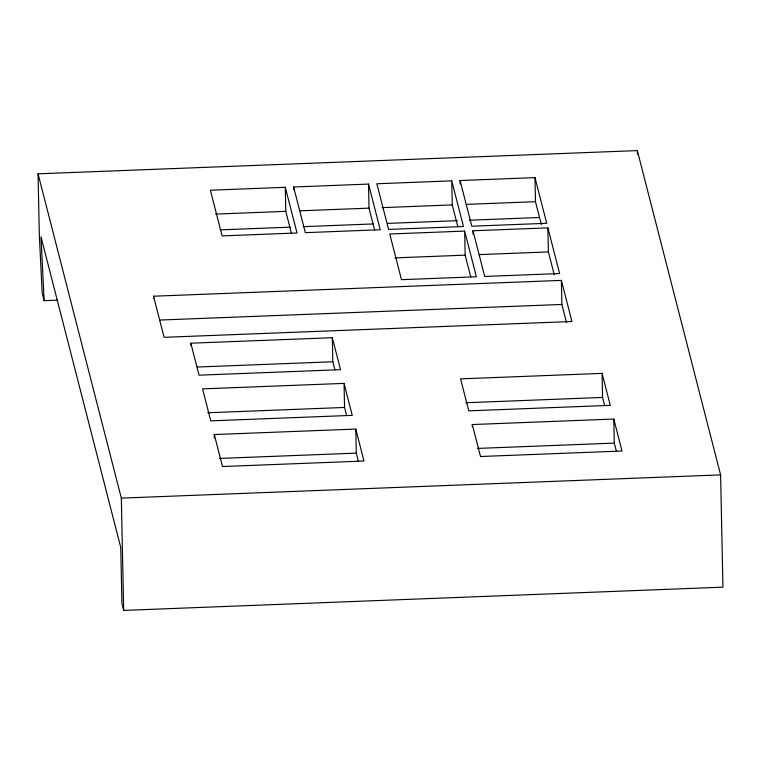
<?xml version="1.0" encoding="UTF-8"?>
<svg xmlns="http://www.w3.org/2000/svg" width="761" height="761" viewBox="0 0 761 761"><rect width="100%" height="100%" fill="white"/><g stroke="black" fill="none" stroke-linecap="round" stroke-linejoin="round"><path stroke-width="1.14" d="M44.138 300.681L42.188 293.071L39.344 235.472L38.05 173.831L637.318 150.592L720.6 474.883L722.95 587.169L123.682 610.408L121.922 603.559L120.752 547.416L40.989 236.823L44.138 300.681L57.199 300.167M285.289 187.311L210.378 190.212L222.107 235.891L297.018 232.98L285.289 187.311L285.794 211.368L291.358 233.066M293.613 186.987L368.514 184.076L380.243 229.755L305.342 232.657L293.613 186.987L293.66 189.28M451.749 180.852L376.838 183.762L388.567 229.432L463.478 226.531L451.749 180.852L452.253 204.918L457.827 226.607M460.072 180.528L534.983 177.627L546.712 223.296L471.801 226.207L460.072 180.528L460.139 183.962M215.563 214.098L285.794 211.368M299.967 210.816L369.018 208.143L374.593 229.841M382.022 207.639L452.253 204.918M466.426 204.367L535.487 201.684L541.347 224.524M220.195 229.879L290.198 227.159M303.249 226.654L373.242 223.943M387.482 223.392L457.485 220.671M469.347 220.214L539.349 217.494M464.648 231.097L389.746 233.998L401.475 279.677L476.376 276.766L464.648 231.097L465.152 255.154L470.726 276.852M472.971 230.773L547.882 227.862L559.611 273.541L484.7 276.443L472.971 230.773L473.047 234.207M394.93 257.884L465.152 255.154M479.325 254.602L548.386 251.929L554.255 274.769M153.541 296.21L561.371 280.39L571.93 321.503L164.1 337.323L153.541 296.21L153.589 298.502M159.972 320.039L561.875 304.457L566.565 322.721M190.821 343.201L332.319 337.713L340.528 369.684L199.04 375.173L190.821 343.201L190.868 345.494M197.223 367.03L332.823 361.77L334.878 369.77M344.048 383.392L202.559 388.871L210.768 420.852L352.257 415.363L344.048 383.392L344.552 407.449L346.607 415.439M602.065 373.385L460.576 378.864L468.786 410.845L610.274 405.356L602.065 373.385L602.569 397.442L604.624 405.432M207.772 412.757L344.552 407.449M465.789 402.75L602.569 397.442M214.288 434.55L355.777 429.061L363.986 461.033L222.497 466.522L214.288 434.55L214.355 437.984M472.305 424.543L613.794 419.054L622.003 451.026L480.514 456.514L472.305 424.543L472.353 426.835M219.501 458.426L356.281 453.128L358.336 461.118M477.518 448.419L614.298 443.121L616.353 451.111M38.05 173.831L121.332 498.122L720.6 474.883M637.337 151.772L637.385 154.15M613.794 419.054L614.298 443.121M561.371 280.39L561.875 304.457M547.882 227.862L548.386 251.929M534.983 177.627L535.487 201.684M368.514 184.076L369.018 208.143M355.777 429.061L356.281 453.128M332.319 337.713L332.823 361.77M121.332 498.122L123.682 610.408"/></g></svg>
